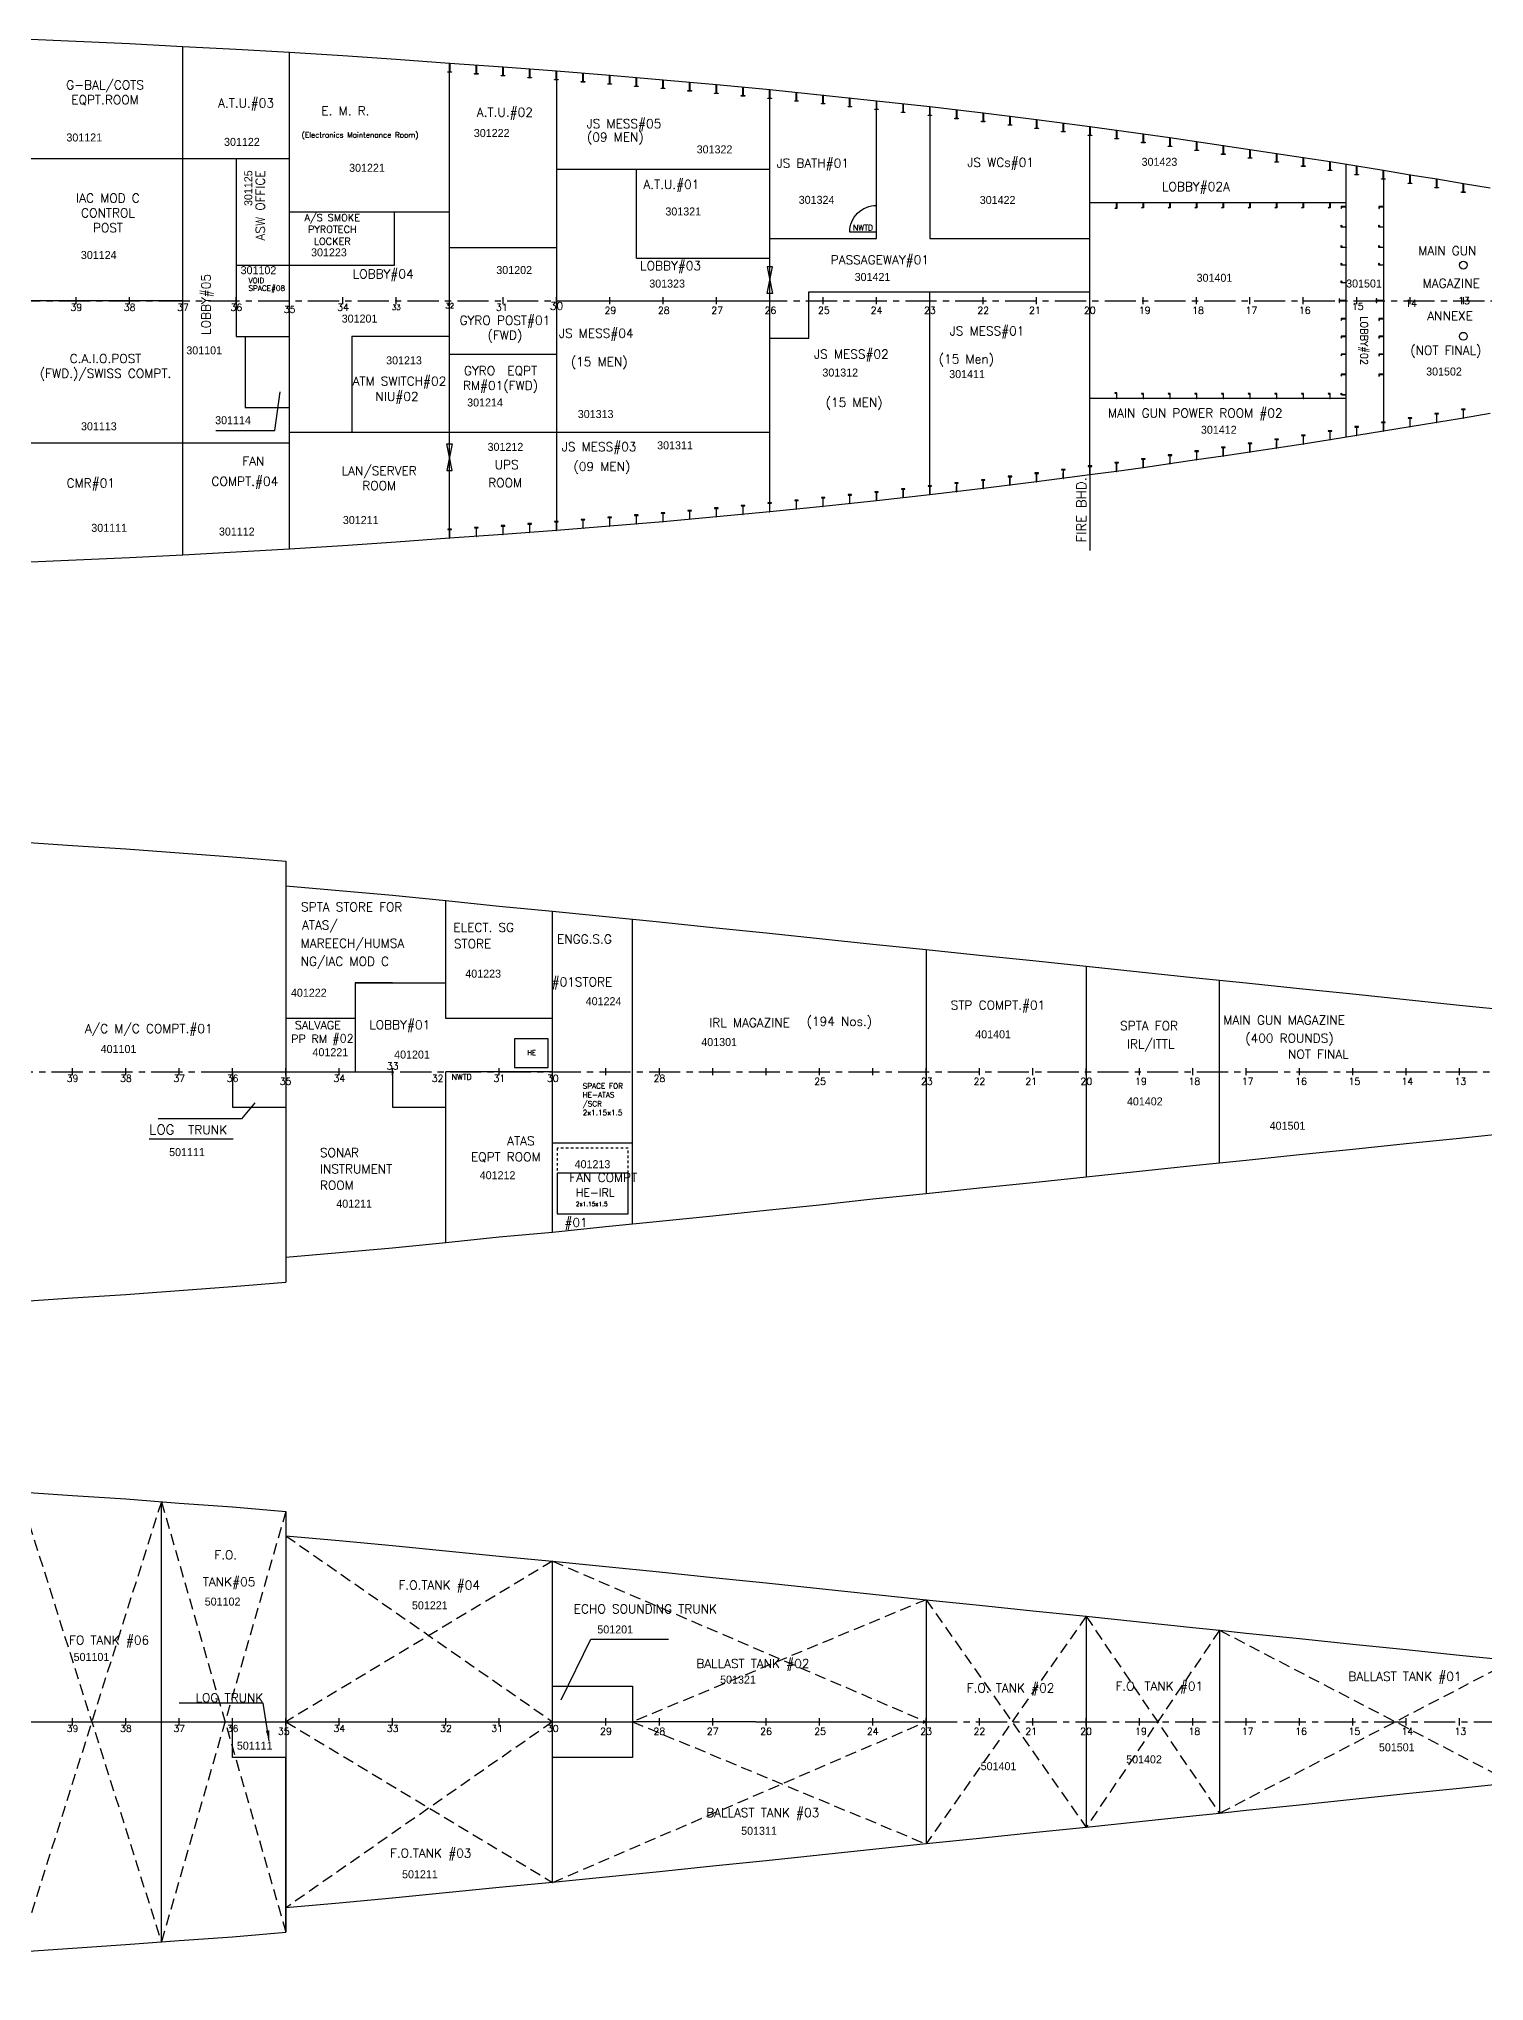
# Model space of a CAD drawing. Header units: millimetres. Extents: x 4499 to 177087, y -131598 to 56514.
# Drawn here: x 102504 to 143139, y -131167 to -76544 of the extents above; entities that cross this region are included whole.
import ezdxf
from ezdxf.enums import TextEntityAlignment as Align

# ---------------------------------------------------------------- set-up
doc = ezdxf.new("R2010")
doc.units = ezdxf.units.MM
doc.header["$LTSCALE"] = 700
doc.header["$MEASUREMENT"] = 0
for name, pattern in [('CENTER', [2, 1.25, -0.25, 0.25, -0.25]), ('DASHED', [0.75, 0.5, -0.25]), ('DOT', [0.2, 0.1, -0.1])]:
    doc.linetypes.add(name, pattern=pattern)
for name, color, linetype in [('00', 7, 'Continuous'), ('01', 7, 'Continuous'), ('3 DECK', 7, 'Continuous'), ('4 DECK', 7, 'Continuous'), ('COMPT.NOS', 4, 'Continuous'), ('COMPTNAME', 7, 'Continuous'), ('HOLD', 7, 'Continuous')]:
    doc.layers.add(name, color=color, linetype=linetype)
doc.styles.add('ROMANS', font='romans.shx', dxfattribs={"height": 150})
doc.styles.add('style1', font='romans.shx', dxfattribs={"height": 250})
doc.dimstyles.new('ISO-25', dxfattribs={"dimtxt": 2.5, "dimasz": 2.5, "dimexe": 1.25, "dimexo": 0.625, "dimtad": 1, "dimdsep": 46, "dimtxsty": 'Standard', "dimcen": 2.5, "dimadec": 0, "dimazin": 0, "dimtfac": 1, "dimtmove": 2, "dimatfit": 3, "dimfxl": 1, "dimtolj": 1, "dimtzin": 0, "dimarcsym": 0})

msp = doc.modelspace()

# ---------------------------------------------------------------- linework, layer by layer
at = {"color": 18, "true_color": 0x000000}
for p, q in [((106554, -91060), (106554, -76757)), ((109554, -90895), (109554, -76922)), ((114054, -90586), (114054, -77231)), ((117054, -77447), (117054, -90370)), ((102053, -79908), (109554, -79908)), ((117054, -80208), (123052, -80208)), ((119304, -82708), (119304, -80208)), ((140305, -80240), (140305, -87577)), ((109554, -81408), (114054, -81408)), ((114054, -82408), (117054, -82408)), ((119304, -82708), (123054, -82708)), ((106554, -83908), (102053, -83908)), ((103553, -84008), (103553, -83808)), ((105053, -84008), (105053, -83808)), ((106554, -84008), (106554, -83808)), ((108054, -84008), (108054, -83808)), ((109554, -84008), (109554, -83808)), ((111054, -84008), (111054, -83808)), ((112554, -84008), (112554, -83808)), ((114054, -84008), (114054, -83808)), ((115554, -84008), (115554, -83808)), ((117054, -84008), (117054, -83808)), ((118554, -84008), (118554, -83808)), ((120054, -84008), (120054, -83808)), ((121554, -84008), (121554, -83808)), ((123054, -84008), (123054, -83808)), ((124554, -84008), (124554, -83808)), ((126054, -84008), (126054, -83808)), ((127555, -89367), (127555, -83658)), ((127555, -84008), (127555, -83808)), ((129055, -84008), (129055, -83808)), ((130555, -84008), (130555, -83808)), ((132055, -84008), (132055, -83808)), ((133555, -84008), (133555, -83808)), ((135055, -84008), (135055, -83808)), ((136555, -84008), (136555, -83808)), ((138055, -84008), (138055, -83808)), ((138055, -84008), (138055, -83808)), ((139555, -84008), (139555, -83808)), ((141055, -84008), (141055, -83808)), ((142555, -84008), (142555, -83808)), ((114054, -85408), (117054, -85408)), ((102053, -87909), (109554, -87909)), ((109554, -87609), (117054, -87609)), ((117054, -87609), (123054, -87608)), ((109448, -99672), (109448, -111508)), ((113948, -104090), (113948, -100778)), ((116948, -110108), (116948, -101072)), ((127449, -102156), (127449, -109024)), ((131949, -102623), (131949, -108557)), ((111398, -103090), (113948, -103090)), ((135699, -108165), (135699, -103015)), ((111398, -104090), (109448, -104090)), ((111398, -104090), (111398, -105590)), ((116948, -104090), (113948, -104090)), ((103448, -105690), (103448, -105490)), ((104948, -105690), (104948, -105490)), ((106448, -105690), (106448, -105490)), ((107948, -105690), (107948, -105490)), ((107948, -105590), (109448, -105590)), ((107948, -105590), (107948, -106590)), ((109448, -105690), (109448, -105490)), ((109448, -105590), (112448, -105590)), ((110948, -105690), (110948, -105490)), ((112448, -105690), (112448, -105490)), ((112448, -105590), (112448, -106590)), ((113948, -110402), (113948, -105590)), ((116948, -105590), (113948, -105590)), ((115448, -105690), (115448, -105490)), ((116948, -105690), (116948, -105490)), ((127449, -105690), (127449, -105490)), ((128949, -105690), (128949, -105490)), ((130449, -105690), (130449, -105490)), ((131949, -105690), (131949, -105490)), ((133449, -105690), (133449, -105490)), ((134949, -105690), (134949, -105490)), ((136449, -105690), (136449, -105490)), ((107948, -106590), (109448, -106590)), ((112448, -106590), (113948, -106590)), ((109448, -117955), (109448, -129792)), ((116948, -128392), (116948, -119355)), ((127449, -120439), (127449, -127308)), ((131949, -120906), (131949, -126841)), ((135699, -121298), (135699, -126449)), ((116948, -122873), (119198, -122873)), ((119198, -122873), (119198, -124873)), ((83947, -123873), (105948, -123873)), ((105948, -123873), (109448, -123873)), ((107948, -124873), (107948, -123873)), ((109448, -123873), (116948, -123873)), ((116948, -123873), (119198, -123873)), ((122649, -123873), (119198, -123873)), ((122649, -123873), (127449, -123873)), ((109448, -124873), (107948, -124873)), ((109448, -129792), (109448, -124873)), ((119198, -124873), (116948, -124873))]:
    msp.add_line(p, q, dxfattribs=at)
at = {"color": 18, "linetype": 'Continuous', "true_color": 0x000000}
for p, q in [((132055, -88807), (132055, -79010)), ((119198, -109882), (119198, -101298)), ((118448, -105690), (118448, -105490)), ((119949, -105690), (119949, -105490)), ((121449, -105690), (121449, -105490)), ((122949, -105690), (122949, -105490)), ((124449, -105690), (124449, -105490)), ((125949, -105690), (125949, -105490)), ((137949, -105690), (137949, -105490)), ((139449, -105690), (139449, -105490)), ((140950, -105690), (140950, -105490)), ((142450, -105690), (142450, -105490)), ((105948, -130064), (105948, -117683)), ((103448, -123973), (103448, -123773)), ((104948, -123973), (104948, -123773)), ((106448, -123973), (106448, -123773)), ((107948, -123973), (107948, -123773)), ((109448, -123973), (109448, -123773)), ((110948, -123973), (110948, -123773)), ((112448, -123973), (112448, -123773)), ((113948, -123973), (113948, -123773)), ((115448, -123973), (115448, -123773)), ((116948, -123973), (116948, -123773)), ((118448, -123973), (118448, -123773)), ((119949, -123973), (119949, -123773)), ((121449, -123973), (121449, -123773)), ((122949, -123973), (122949, -123773)), ((124449, -123973), (124449, -123773)), ((125949, -123973), (125949, -123773)), ((127449, -123973), (127449, -123773)), ((128949, -123973), (128949, -123773)), ((130449, -123973), (130449, -123773)), ((131949, -123973), (131949, -123773)), ((133449, -123973), (133449, -123773)), ((134949, -123973), (134949, -123773)), ((136449, -123973), (136449, -123773)), ((137949, -123973), (137949, -123773)), ((139449, -123973), (139449, -123773)), ((140950, -123973), (140950, -123773)), ((142450, -123973), (142450, -123773))]:
    msp.add_line(p, q, dxfattribs=at)
at = {"color": 18, "linetype": 'CENTER', "true_color": 0x000000}
for p, q in [((7870, -83908), (163784, -83908)), ((7664, -105590), (163779, -105590)), ((127449, -123873), (163551, -123873))]:
    msp.add_line(p, q, dxfattribs=at)
at = {"color": 18, "linetype": 'DASHED', "lineweight": -2, "ltscale": 0.9, "true_color": 0x000000, "transparency": 33554534}
for p, q in [((101948, -117406), (105948, -130064)), ((105948, -117683), (101948, -130341)), ((105948, -117683), (109448, -129792)), ((109448, -117955), (105948, -130064)), ((109448, -118643), (116948, -123873)), ((116948, -119355), (109448, -123873)), ((116948, -119355), (127449, -123873)), ((127449, -120439), (119198, -123873)), ((127449, -120439), (131949, -126841)), ((131949, -120906), (127449, -127308)), ((131949, -120906), (135699, -126449)), ((135699, -121298), (131949, -126841)), ((135699, -121298), (143950, -125593)), ((143950, -122153), (135699, -126449)), ((109448, -123873), (116948, -128392)), ((116948, -123873), (109448, -129104)), ((116948, -128392), (127449, -123873)), ((119198, -123873), (127449, -127308))]:
    msp.add_line(p, q, dxfattribs=at)
at = {"color": 18, "true_color": 0x000000}
for points in [[(123054, -82158), (126054, -82158), (126054, -78535)], [(127554, -78702), (127555, -82158), (132055, -82158)], [(117054, -83908), (123054, -83908)], [(123054, -84958), (124154, -84958), (124154, -83658), (132055, -83658)]]:
    msp.add_lwpolyline(points, dxfattribs=at)
at = {"color": 18, "linetype": 'Continuous', "true_color": 0x000000}
msp.add_lwpolyline([(126054, -81977), (125304, -81977, -0.415058), (126057, -81227)], format="xyb", dxfattribs=at)
at = {"color": 18, "linetype": 'ByBlock', "true_color": 0x000000}
for points in [[(122979, -82958), (123129, -83708), (122979, -83708), (123129, -82958), (122979, -82958)], [(114129, -88680), (113979, -87930), (114129, -87930), (113979, -88680), (114129, -88680)]]:
    msp.add_lwpolyline(points, dxfattribs=at)
at = {"color": 18, "true_color": 0x000000}
for centre in [(142555, -82908), (142555, -84908)]:
    msp.add_circle(centre, 110, dxfattribs=at)
at = {"layer": '00', "color": 18, "true_color": 0x000000}
msp.add_line((139255, -87756), (139255, -80061), dxfattribs=at)
at = {"layer": '01', "color": 18, "linetype": 'ByBlock', "true_color": 0x000000}
for p, q in [((114804, -77281), (114804, -77533)), ((115554, -77331), (115554, -77583)), ((116304, -77389), (116304, -77433)), ((117054, -77447), (117054, -77480)), ((117804, -77508), (117804, -77760)), ((118554, -77568), (118554, -77820)), ((119304, -77631), (119304, -77808)), ((120054, -77693), (120054, -77852)), ((120804, -77761), (120804, -77920)), ((121554, -77828), (121554, -78080)), ((122304, -77900), (122304, -77915)), ((123054, -89845), (123054, -77972)), ((123054, -77972), (123054, -78119)), ((123804, -78048), (123804, -78300)), ((124554, -78124), (124554, -78376)), ((125304, -78204), (125304, -78456)), ((126054, -78283), (126054, -78442)), ((126804, -78367), (126804, -78619)), ((127555, -78450), (127555, -78491)), ((128305, -78537), (128305, -78684)), ((129055, -78623), (129055, -78875)), ((129805, -78718), (129805, -78970)), ((130555, -78812), (130555, -79064)), ((131305, -78911), (131305, -79070)), ((132805, -79108), (132805, -79360)), ((133555, -79213), (133555, -79465)), ((134305, -79318), (134305, -79362)), ((135055, -79431), (135055, -79464)), ((135805, -79540), (135805, -79792)), ((136555, -79652), (136555, -79904)), ((137305, -79764), (137305, -79942)), ((138805, -79998), (138805, -80157)), ((139555, -80116), (139555, -80368)), ((140305, -80240), (140305, -80255)), ((141055, -80364), (141055, -80511)), ((141805, -80485), (141805, -80737)), ((142555, -80609), (142555, -80861)), ((123054, -81508), (123054, -81358)), ((112504, -82908), (112504, -81408)), ((106554, -82658), (106564, -82658)), ((108054, -82908), (109554, -82908)), ((108054, -82908), (112504, -82908)), ((140305, -83908), (140305, -84908)), ((111304, -84908), (114054, -84908)), ((141055, -87453), (141055, -87305)), ((141805, -87332), (141805, -87080)), ((142555, -87208), (142555, -86956)), ((136555, -88165), (136555, -87913)), ((137305, -88053), (137305, -87875)), ((138805, -87819), (138805, -87660)), ((139555, -87701), (139555, -87449)), ((140305, -87577), (140305, -87562)), ((132805, -88709), (132805, -88457)), ((133555, -88604), (133555, -88352)), ((134305, -88499), (134305, -88455)), ((135055, -88386), (135055, -88353)), ((135805, -88277), (135805, -88025)), ((129055, -89194), (129055, -88942)), ((129805, -89099), (129805, -88847)), ((130555, -89005), (130555, -88753)), ((131305, -88906), (131305, -88747)), ((132055, -88807), (132055, -90932)), ((123804, -89769), (123804, -89517)), ((124554, -89693), (124554, -89441)), ((125304, -89613), (125304, -89361)), ((126054, -89534), (126054, -89375)), ((126804, -89450), (126804, -89198)), ((127555, -89367), (127555, -89326)), ((128305, -89280), (128305, -89133)), ((117804, -90309), (117804, -90057)), ((118554, -90249), (118554, -89997)), ((119304, -90186), (119304, -90009)), ((120054, -90124), (120054, -89965)), ((120804, -90056), (120804, -89897)), ((121554, -89989), (121554, -89737)), ((122304, -89917), (122304, -89902)), ((123054, -89845), (123054, -89697)), ((114804, -90536), (114804, -90284)), ((115554, -90486), (115554, -90234)), ((116304, -90428), (116304, -90384)), ((117054, -90370), (117054, -90337)), ((116948, -107590), (119198, -107590))]:
    msp.add_line(p, q, dxfattribs=at)
for points in [[(108054, -79908), (108054, -84915), (109554, -84915)], [(108304, -84915), (108304, -86908), (109554, -86908)], [(111304, -84908), (111304, -87609)], [(112448, -103090), (111398, -103090), (111398, -104090)]]:
    msp.add_lwpolyline(points, dxfattribs=at)
for points in [[(132809, -81313), (132809, -81313), (132809, -81319), (132755, -81319), (132755, -81313), (132801, -81288), (132801, -81158), (132809, -81158)], [(133559, -81293), (133559, -81293), (133559, -81299), (133505, -81299), (133505, -81293), (133551, -81268), (133551, -81158), (133559, -81158)], [(134309, -81293), (134309, -81293), (134309, -81299), (134255, -81299), (134255, -81293), (134301, -81268), (134301, -81158), (134309, -81158)], [(135059, -81293), (135059, -81293), (135059, -81299), (135005, -81299), (135005, -81293), (135051, -81268), (135051, -81158), (135059, -81158)], [(135809, -81293), (135809, -81293), (135809, -81299), (135755, -81299), (135755, -81293), (135801, -81268), (135801, -81158), (135809, -81158)], [(136559, -81293), (136559, -81293), (136559, -81299), (136505, -81299), (136505, -81293), (136551, -81268), (136551, -81158), (136559, -81158)], [(137309, -81293), (137309, -81293), (137309, -81299), (137255, -81299), (137255, -81293), (137301, -81268), (137301, -81158), (137309, -81158)], [(138059, -81293), (138059, -81293), (138059, -81299), (138005, -81299), (138005, -81293), (138051, -81268), (138051, -81158), (138059, -81158)], [(138809, -81293), (138809, -81293), (138809, -81299), (138755, -81299), (138755, -81293), (138801, -81268), (138801, -81158), (138809, -81158)], [(139121, -81258), (139121, -81258), (139115, -81258), (139115, -81312), (139121, -81312), (139145, -81266), (139255, -81266), (139255, -81258)], [(140183, -81258), (140183, -81258), (140177, -81258), (140177, -81312), (140183, -81312), (140207, -81266), (140297, -81266), (140297, -81258)], [(139121, -81838), (139121, -81838), (139115, -81838), (139115, -81784), (139121, -81784), (139145, -81830), (139255, -81830), (139255, -81838)], [(140183, -81838), (140183, -81838), (140177, -81838), (140177, -81784), (140183, -81784), (140207, -81830), (140297, -81830), (140297, -81838)], [(139121, -82408), (139121, -82408), (139115, -82408), (139115, -82354), (139121, -82354), (139145, -82400), (139255, -82400), (139255, -82408)], [(140183, -82408), (140183, -82408), (140177, -82408), (140177, -82354), (140183, -82354), (140207, -82400), (140297, -82400), (140297, -82408)], [(139121, -82908), (139121, -82908), (139115, -82908), (139115, -82854), (139121, -82854), (139145, -82900), (139255, -82900), (139255, -82908)], [(140183, -82908), (140183, -82908), (140177, -82908), (140177, -82854), (140183, -82854), (140207, -82900), (140297, -82900), (140297, -82908)], [(139121, -83408), (139121, -83408), (139115, -83408), (139115, -83354), (139121, -83354), (139145, -83400), (139255, -83400), (139255, -83408)], [(139121, -84408), (139121, -84408), (139115, -84408), (139115, -84462), (139121, -84462), (139145, -84416), (139255, -84416), (139255, -84408)], [(140183, -84408), (140183, -84408), (140177, -84408), (140177, -84462), (140183, -84462), (140207, -84416), (140297, -84416), (140297, -84408)], [(139121, -84908), (139121, -84908), (139115, -84908), (139115, -84962), (139121, -84962), (139145, -84916), (139255, -84916), (139255, -84908)], [(140183, -84908), (140183, -84908), (140177, -84908), (140177, -84962), (140183, -84962), (140207, -84916), (140297, -84916), (140297, -84908)], [(139121, -85408), (139121, -85408), (139115, -85408), (139115, -85462), (139121, -85462), (139145, -85416), (139255, -85416), (139255, -85408)], [(140183, -85408), (140183, -85408), (140177, -85408), (140177, -85462), (140183, -85462), (140207, -85416), (140297, -85416), (140297, -85408)], [(139121, -85978), (139121, -85978), (139115, -85978), (139115, -86032), (139121, -86032), (139145, -85986), (139255, -85986), (139255, -85978)], [(140183, -85978), (140183, -85978), (140177, -85978), (140177, -86032), (140183, -86032), (140207, -85986), (140297, -85986), (140297, -85978)], [(132809, -86504), (132809, -86504), (132809, -86498), (132755, -86498), (132755, -86504), (132801, -86528), (132801, -86659), (132809, -86659)], [(133559, -86524), (133559, -86524), (133559, -86518), (133505, -86518), (133505, -86524), (133551, -86548), (133551, -86659), (133559, -86659)], [(134309, -86524), (134309, -86524), (134309, -86518), (134255, -86518), (134255, -86524), (134301, -86548), (134301, -86659), (134309, -86659)], [(135059, -86524), (135059, -86524), (135059, -86518), (135005, -86518), (135005, -86524), (135051, -86548), (135051, -86659), (135059, -86659)], [(135809, -86524), (135809, -86524), (135809, -86518), (135755, -86518), (135755, -86524), (135801, -86548), (135801, -86659), (135809, -86659)], [(136559, -86524), (136559, -86524), (136559, -86518), (136505, -86518), (136505, -86524), (136551, -86548), (136551, -86659), (136559, -86659)], [(137309, -86524), (137309, -86524), (137309, -86518), (137255, -86518), (137255, -86524), (137301, -86548), (137301, -86659), (137309, -86659)], [(138059, -86524), (138059, -86524), (138059, -86518), (138005, -86518), (138005, -86524), (138051, -86548), (138051, -86659), (138059, -86659)], [(138809, -86524), (138809, -86524), (138809, -86518), (138755, -86518), (138755, -86524), (138801, -86548), (138801, -86659), (138809, -86659)], [(139121, -86558), (139121, -86558), (139115, -86558), (139115, -86504), (139121, -86504), (139145, -86551), (139255, -86551), (139255, -86558)], [(115878, -105468), (116828, -105468), (116828, -104668), (115878, -104668)], [(119073, -108440), (117073, -108440), (117073, -109590), (119073, -109590)]]:
    msp.add_lwpolyline(points, close=True, dxfattribs=at)
at = {"layer": '01', "color": 18, "linetype": 'DOT', "true_color": 0x000000}
msp.add_lwpolyline([(119073, -108440), (119073, -107740), (117073, -107740), (117073, -108440)], dxfattribs=at)
at = {"layer": '3 DECK', "color": 18, "true_color": 0x000000}
for points in [[(102053, -76544), (103553, -76608), (105053, -76676), (106554, -76757), (108054, -76838), (109554, -76922), (111054, -77015), (112554, -77118), (114054, -77231), (115554, -77331), (117054, -77447), (118554, -77568), (120054, -77693), (121554, -77828), (123054, -77972), (124554, -78124), (126054, -78283), (127555, -78450), (129055, -78623), (130555, -78812), (132055, -79010), (132805, -79108), (133555, -79213), (134305, -79318), (135055, -79431), (135805, -79540), (136555, -79652), (137305, -79764), (138055, -79878), (138805, -79998), (139555, -80116), (140305, -80240), (141055, -80364), (141805, -80485), (142555, -80609), (143305, -80736)], [(114058, -77232), (114058, -77471), (114086, -77471), (114104, -77471), (114104, -77483), (114086, -77483), (114004, -77483), (114004, -77471), (114050, -77471), (114050, -77231), (114058, -77232)], [(114808, -77282), (114808, -77521), (114836, -77521), (114854, -77521), (114854, -77533), (114836, -77533), (114754, -77533), (114754, -77521), (114800, -77521), (114800, -77281), (114808, -77282)], [(115558, -77332), (115558, -77571), (115586, -77571), (115604, -77571), (115604, -77583), (115586, -77583), (115504, -77583), (115504, -77571), (115550, -77571), (115550, -77331), (115558, -77332)], [(116308, -77390), (116308, -77629), (116336, -77629), (116354, -77629), (116354, -77641), (116336, -77641), (116254, -77641), (116254, -77629), (116300, -77629), (116300, -77389), (116308, -77390)], [(117058, -77448), (117058, -77687), (117086, -77687), (117104, -77687), (117104, -77699), (117086, -77699), (117004, -77699), (117004, -77687), (117050, -77687), (117050, -77447), (117058, -77448)], [(117808, -77508), (117808, -77748), (117836, -77748), (117854, -77748), (117854, -77760), (117836, -77760), (117754, -77760), (117754, -77748), (117800, -77748), (117800, -77507), (117808, -77508)], [(118558, -77569), (118558, -77808), (118586, -77808), (118604, -77808), (118604, -77820), (118586, -77820), (118504, -77820), (118504, -77808), (118550, -77808), (118550, -77568), (118558, -77569)], [(119308, -77631), (119308, -77871), (119337, -77871), (119354, -77871), (119354, -77883), (119336, -77883), (119254, -77883), (119254, -77871), (119300, -77871), (119300, -77630), (119308, -77631)], [(120058, -77694), (120058, -77933), (120087, -77933), (120104, -77933), (120104, -77945), (120086, -77945), (120004, -77945), (120004, -77933), (120050, -77933), (120050, -77693), (120058, -77694)], [(120808, -77761), (120808, -78001), (120837, -78001), (120854, -78001), (120854, -78013), (120836, -78013), (120754, -78013), (120754, -78001), (120800, -78001), (120800, -77760), (120808, -77761)], [(121558, -77829), (121558, -78068), (121587, -78068), (121604, -78068), (121604, -78080), (121587, -78080), (121504, -78080), (121504, -78068), (121550, -78068), (121550, -77828), (121558, -77829)], [(122308, -77901), (122308, -78140), (122337, -78140), (122354, -78140), (122354, -78152), (122337, -78152), (122254, -78152), (122254, -78140), (122300, -78140), (122300, -77900), (122308, -77901)], [(123058, -77973), (123058, -78212), (123087, -78212), (123104, -78212), (123104, -78224), (123087, -78224), (123004, -78224), (123004, -78212), (123050, -78212), (123050, -77971), (123058, -77973)], [(123808, -78049), (123808, -78288), (123837, -78288), (123854, -78288), (123854, -78300), (123837, -78300), (123754, -78300), (123754, -78288), (123800, -78288), (123800, -78048), (123808, -78049)], [(124558, -78125), (124558, -78364), (124587, -78364), (124604, -78364), (124604, -78376), (124587, -78376), (124504, -78376), (124504, -78364), (124550, -78364), (124550, -78123), (124558, -78125)], [(125308, -78204), (125308, -78444), (125337, -78444), (125354, -78444), (125354, -78456), (125337, -78456), (125254, -78456), (125254, -78444), (125300, -78444), (125300, -78203), (125308, -78204)], [(126058, -78284), (126058, -78523), (126087, -78523), (126104, -78523), (126104, -78535), (126087, -78535), (126004, -78535), (126004, -78523), (126050, -78523), (126050, -78283), (126058, -78284)], [(126808, -78367), (126808, -78607), (126837, -78607), (126854, -78607), (126854, -78619), (126837, -78619), (126754, -78619), (126754, -78607), (126800, -78607), (126800, -78366), (126808, -78367)], [(127558, -78451), (127558, -78690), (127587, -78690), (127604, -78690), (127604, -78702), (127587, -78702), (127504, -78702), (127504, -78690), (127550, -78690), (127551, -78450), (127558, -78451)], [(128309, -78537), (128309, -78777), (128337, -78777), (128355, -78777), (128355, -78789), (128337, -78789), (128255, -78789), (128255, -78777), (128301, -78777), (128301, -78536), (128309, -78537)], [(129059, -78624), (129059, -78863), (129087, -78863), (129105, -78863), (129105, -78875), (129087, -78875), (129005, -78875), (129005, -78863), (129051, -78863), (129051, -78623), (129059, -78624)], [(129809, -78718), (129809, -78958), (129837, -78958), (129855, -78958), (129855, -78970), (129837, -78970), (129755, -78970), (129755, -78958), (129801, -78958), (129801, -78717), (129809, -78718)], [(130559, -78813), (130559, -79052), (130587, -79052), (130605, -79052), (130605, -79064), (130587, -79064), (130505, -79064), (130505, -79052), (130551, -79052), (130551, -78812), (130559, -78813)], [(131309, -78912), (131309, -79151), (131337, -79151), (131355, -79151), (131355, -79163), (131337, -79163), (131255, -79163), (131255, -79151), (131301, -79151), (131301, -78911), (131309, -78912)], [(132059, -79011), (132059, -79250), (132087, -79250), (132105, -79250), (132105, -79262), (132087, -79262), (132005, -79262), (132005, -79250), (132051, -79250), (132051, -79010), (132059, -79011)], [(132809, -79109), (132809, -79348), (132837, -79348), (132855, -79348), (132855, -79360), (132837, -79360), (132755, -79360), (132755, -79348), (132801, -79348), (132801, -79108), (132809, -79109)], [(133559, -79214), (133559, -79453), (133587, -79453), (133605, -79453), (133605, -79465), (133587, -79465), (133505, -79465), (133505, -79453), (133551, -79453), (133551, -79213), (133559, -79214)], [(134309, -79319), (134309, -79558), (134337, -79558), (134355, -79558), (134355, -79570), (134337, -79570), (134255, -79570), (134255, -79558), (134301, -79558), (134301, -79318), (134309, -79319)], [(135059, -79432), (135059, -79671), (135087, -79671), (135105, -79671), (135105, -79683), (135087, -79683), (135005, -79683), (135005, -79671), (135051, -79671), (135051, -79431), (135059, -79432)], [(135809, -79541), (135809, -79780), (135837, -79780), (135855, -79780), (135855, -79792), (135837, -79792), (135755, -79792), (135755, -79780), (135801, -79780), (135801, -79540), (135809, -79541)], [(136559, -79653), (136559, -79892), (136587, -79892), (136605, -79892), (136605, -79904), (136587, -79904), (136505, -79904), (136505, -79892), (136551, -79892), (136551, -79652), (136559, -79653)], [(137309, -79765), (137309, -80004), (137337, -80004), (137355, -80004), (137355, -80016), (137337, -80016), (137255, -80016), (137255, -80004), (137301, -80004), (137301, -79764), (137309, -79765)], [(138059, -79879), (138059, -80118), (138087, -80118), (138105, -80118), (138105, -80130), (138087, -80130), (138005, -80130), (138005, -80118), (138051, -80118), (138051, -79878), (138059, -79879)], [(138809, -79999), (138809, -80238), (138837, -80238), (138855, -80238), (138855, -80250), (138837, -80250), (138755, -80250), (138755, -80238), (138801, -80238), (138801, -79998), (138809, -79999)], [(139559, -80117), (139559, -80356), (139588, -80356), (139605, -80356), (139605, -80368), (139587, -80368), (139505, -80368), (139505, -80356), (139551, -80356), (139551, -80116), (139559, -80117)], [(140309, -80241), (140309, -80480), (140338, -80480), (140355, -80480), (140355, -80492), (140337, -80492), (140255, -80492), (140255, -80480), (140301, -80480), (140301, -80240), (140309, -80241)], [(141059, -80365), (141059, -80604), (141088, -80604), (141105, -80604), (141105, -80616), (141087, -80616), (141005, -80616), (141005, -80604), (141051, -80604), (141051, -80363), (141059, -80365)], [(141809, -80486), (141809, -80725), (141838, -80725), (141855, -80725), (141855, -80737), (141837, -80737), (141755, -80737), (141755, -80725), (141801, -80725), (141801, -80485), (141809, -80486)], [(142559, -80610), (142559, -80849), (142588, -80849), (142605, -80849), (142605, -80861), (142588, -80861), (142505, -80861), (142505, -80849), (142551, -80849), (142551, -80609), (142559, -80610)], [(143305, -87081), (142555, -87208), (141805, -87332), (141055, -87453), (140305, -87577), (139555, -87701), (138805, -87819), (138055, -87939), (137305, -88053), (136555, -88165), (135805, -88277), (135055, -88386), (134305, -88499), (133555, -88604), (132805, -88709), (132055, -88807), (130555, -89005), (129055, -89194), (127555, -89367), (126054, -89534), (124554, -89693), (123054, -89845), (121554, -89989), (120054, -90124), (118554, -90249), (117054, -90370), (115554, -90486), (114054, -90586), (112554, -90699), (111054, -90802), (109554, -90895), (108054, -90979), (106554, -91060), (105053, -91141), (103553, -91209), (102053, -91273)], [(140309, -87576), (140309, -87337), (140338, -87337), (140355, -87337), (140355, -87325), (140337, -87325), (140255, -87325), (140255, -87337), (140301, -87337), (140301, -87577), (140309, -87576)], [(141059, -87452), (141059, -87213), (141088, -87213), (141105, -87213), (141105, -87201), (141087, -87201), (141005, -87201), (141005, -87213), (141051, -87213), (141051, -87453), (141059, -87452)], [(141809, -87331), (141809, -87092), (141838, -87092), (141855, -87092), (141855, -87080), (141837, -87080), (141755, -87080), (141755, -87092), (141801, -87092), (141801, -87332), (141809, -87331)], [(142559, -87207), (142559, -86968), (142588, -86968), (142605, -86968), (142605, -86956), (142588, -86956), (142505, -86956), (142505, -86968), (142551, -86968), (142551, -87208), (142559, -87207)], [(136559, -88164), (136559, -87925), (136587, -87925), (136605, -87925), (136605, -87913), (136587, -87913), (136505, -87913), (136505, -87925), (136551, -87925), (136551, -88165), (136559, -88164)], [(137309, -88052), (137309, -87813), (137337, -87813), (137355, -87813), (137355, -87801), (137337, -87801), (137255, -87801), (137255, -87813), (137301, -87813), (137301, -88053), (137309, -88052)], [(138059, -87938), (138059, -87699), (138087, -87699), (138105, -87699), (138105, -87687), (138087, -87687), (138005, -87687), (138005, -87699), (138051, -87699), (138051, -87939), (138059, -87938)], [(138809, -87818), (138809, -87579), (138837, -87579), (138855, -87579), (138855, -87567), (138837, -87567), (138755, -87567), (138755, -87579), (138801, -87579), (138801, -87819), (138809, -87818)], [(139559, -87700), (139559, -87461), (139588, -87461), (139605, -87461), (139605, -87449), (139587, -87449), (139505, -87449), (139505, -87461), (139551, -87461), (139551, -87701), (139559, -87700)], [(132809, -88708), (132809, -88469), (132837, -88469), (132855, -88469), (132855, -88457), (132837, -88457), (132755, -88457), (132755, -88469), (132801, -88469), (132801, -88709), (132809, -88708)], [(133559, -88603), (133559, -88364), (133587, -88364), (133605, -88364), (133605, -88352), (133587, -88352), (133505, -88352), (133505, -88364), (133551, -88364), (133551, -88604), (133559, -88603)], [(134309, -88498), (134309, -88259), (134337, -88259), (134355, -88259), (134355, -88247), (134337, -88247), (134255, -88247), (134255, -88259), (134301, -88259), (134301, -88499), (134309, -88498)], [(135059, -88385), (135059, -88146), (135087, -88146), (135105, -88146), (135105, -88134), (135087, -88134), (135005, -88134), (135005, -88146), (135051, -88146), (135051, -88386), (135059, -88385)], [(135809, -88276), (135809, -88037), (135837, -88037), (135855, -88037), (135855, -88025), (135837, -88025), (135755, -88025), (135755, -88037), (135801, -88037), (135801, -88277), (135809, -88276)], [(128309, -89279), (128309, -89040), (128337, -89040), (128355, -89040), (128355, -89028), (128337, -89028), (128255, -89028), (128255, -89040), (128301, -89040), (128301, -89281), (128309, -89279)], [(129059, -89193), (129059, -88954), (129087, -88954), (129105, -88954), (129105, -88942), (129087, -88942), (129005, -88942), (129005, -88954), (129051, -88954), (129051, -89194), (129059, -89193)], [(129809, -89098), (129809, -88859), (129837, -88859), (129855, -88859), (129855, -88847), (129837, -88847), (129755, -88847), (129755, -88859), (129801, -88859), (129801, -89100), (129809, -89098)], [(130559, -89004), (130559, -88765), (130587, -88765), (130605, -88765), (130605, -88753), (130587, -88753), (130505, -88753), (130505, -88765), (130551, -88765), (130551, -89005), (130559, -89004)], [(131309, -88905), (131309, -88666), (131337, -88666), (131355, -88666), (131355, -88654), (131337, -88654), (131255, -88654), (131255, -88666), (131301, -88666), (131301, -88906), (131309, -88905)], [(132059, -88806), (132059, -88567), (132087, -88567), (132105, -88567), (132105, -88555), (132087, -88555), (132005, -88555), (132005, -88567), (132051, -88567), (132051, -88807), (132059, -88806)], [(123808, -89768), (123808, -89529), (123837, -89529), (123854, -89529), (123854, -89517), (123837, -89517), (123754, -89517), (123754, -89529), (123800, -89529), (123800, -89769), (123808, -89768)], [(124558, -89692), (124558, -89453), (124587, -89453), (124604, -89453), (124604, -89441), (124587, -89441), (124504, -89441), (124504, -89453), (124550, -89453), (124550, -89693), (124558, -89692)], [(125308, -89613), (125308, -89373), (125337, -89373), (125354, -89373), (125354, -89361), (125337, -89361), (125254, -89361), (125254, -89373), (125300, -89373), (125300, -89614), (125308, -89613)], [(126058, -89533), (126058, -89294), (126087, -89294), (126104, -89294), (126104, -89282), (126087, -89282), (126004, -89282), (126004, -89294), (126050, -89294), (126050, -89534), (126058, -89533)], [(126808, -89450), (126808, -89210), (126837, -89210), (126854, -89210), (126854, -89198), (126837, -89198), (126754, -89198), (126754, -89210), (126800, -89210), (126800, -89451), (126808, -89450)], [(127558, -89366), (127558, -89127), (127587, -89127), (127604, -89127), (127604, -89115), (127587, -89115), (127504, -89115), (127504, -89127), (127550, -89127), (127551, -89367), (127558, -89366)], [(117058, -90369), (117058, -90130), (117086, -90130), (117104, -90130), (117104, -90118), (117086, -90118), (117004, -90118), (117004, -90130), (117050, -90130), (117050, -90370), (117058, -90369)], [(117808, -90309), (117808, -90069), (117836, -90069), (117854, -90069), (117854, -90057), (117836, -90057), (117754, -90057), (117754, -90069), (117800, -90069), (117800, -90310), (117808, -90309)], [(118558, -90248), (118558, -90009), (118586, -90009), (118604, -90009), (118604, -89997), (118586, -89997), (118504, -89997), (118504, -90009), (118550, -90009), (118550, -90249), (118558, -90248)], [(119308, -90186), (119308, -89946), (119337, -89946), (119354, -89946), (119354, -89934), (119336, -89934), (119254, -89934), (119254, -89946), (119300, -89946), (119300, -90187), (119308, -90186)], [(120058, -90123), (120058, -89884), (120087, -89884), (120104, -89884), (120104, -89872), (120086, -89872), (120004, -89872), (120004, -89884), (120050, -89884), (120050, -90124), (120058, -90123)], [(120808, -90056), (120808, -89816), (120837, -89816), (120854, -89816), (120854, -89804), (120836, -89804), (120754, -89804), (120754, -89816), (120800, -89816), (120800, -90057), (120808, -90056)], [(121558, -89988), (121558, -89749), (121587, -89749), (121604, -89749), (121604, -89737), (121587, -89737), (121504, -89737), (121504, -89749), (121550, -89749), (121550, -89989), (121558, -89988)], [(122308, -89916), (122308, -89677), (122337, -89677), (122354, -89677), (122354, -89665), (122337, -89665), (122254, -89665), (122254, -89677), (122300, -89677), (122300, -89917), (122308, -89916)], [(123058, -89844), (123058, -89605), (123087, -89605), (123104, -89605), (123104, -89593), (123087, -89593), (123004, -89593), (123004, -89605), (123050, -89605), (123050, -89845), (123058, -89844)], [(114058, -90585), (114058, -90346), (114086, -90346), (114104, -90346), (114104, -90334), (114086, -90334), (114004, -90334), (114004, -90346), (114050, -90346), (114050, -90586), (114058, -90585)], [(114808, -90535), (114808, -90296), (114836, -90296), (114854, -90296), (114854, -90284), (114836, -90284), (114754, -90284), (114754, -90296), (114800, -90296), (114800, -90536), (114808, -90535)], [(115558, -90485), (115558, -90246), (115586, -90246), (115604, -90246), (115604, -90234), (115586, -90234), (115504, -90234), (115504, -90246), (115550, -90246), (115550, -90486), (115558, -90485)], [(116308, -90427), (116308, -90188), (116336, -90188), (116354, -90188), (116354, -90176), (116336, -90176), (116254, -90176), (116254, -90188), (116300, -90188), (116300, -90428), (116308, -90427)]]:
    msp.add_lwpolyline(points, dxfattribs=at)
at = {"layer": '4 DECK', "color": 18, "true_color": 0x000000}
for points in [[(79447, -98297), (80947, -98318), (82447, -98345), (83947, -98379), (85447, -98418), (86947, -98452), (88447, -98494), (89947, -98543), (91447, -98596), (92947, -98657), (94447, -98719), (95947, -98789), (97447, -98868), (98948, -98946), (100448, -99034), (101948, -99123), (103448, -99226), (104948, -99324), (106448, -99438), (107948, -99547), (109448, -99672)], [(109448, -100360), (110948, -100493), (112448, -100628), (113948, -100778), (115448, -100933), (116948, -101072), (118448, -101223), (119949, -101373), (121449, -101531), (122949, -101685), (124449, -101840), (125949, -102004), (127449, -102156), (128949, -102311), (130449, -102467), (131949, -102623), (133449, -102782), (134949, -102941), (135699, -103015), (136449, -103093), (137949, -103250), (139449, -103404), (140950, -103560), (142450, -103715), (143950, -103870)], [(143950, -107310), (142450, -107465), (140950, -107620), (139449, -107776), (137949, -107930), (136449, -108087), (135699, -108165), (134949, -108239), (133449, -108398), (131949, -108557), (130449, -108713), (128949, -108869), (127449, -109024), (125949, -109176), (124449, -109340), (122949, -109495), (121449, -109649), (119949, -109807), (118448, -109957), (116948, -110108), (115448, -110247), (113948, -110402), (112448, -110552), (110948, -110687), (109448, -110820)], [(79447, -112883), (80947, -112862), (82447, -112835), (83947, -112801), (85447, -112762), (86947, -112728), (88447, -112686), (89947, -112637), (91447, -112584), (92947, -112523), (94447, -112461), (95947, -112391), (97447, -112312), (98948, -112234), (100448, -112146), (101948, -112057), (103448, -111954), (104948, -111856), (106448, -111742), (107948, -111633), (109448, -111508)]]:
    msp.add_lwpolyline(points, dxfattribs=at)
at = {"layer": 'COMPT.NOS', "color": 18, "linetype": 'ByBlock', "true_color": 0x000000}
for p, q in [((109136, -87559), (109292, -86467)), ((107482, -87559), (109136, -87559))]:
    msp.add_line(p, q, dxfattribs=at)
at = {"layer": 'COMPTNAME', "color": 18, "linetype": 'ByBlock', "true_color": 0x000000}
for p, q in [((139255, -81158), (132055, -81158)), ((139255, -86659), (132055, -86659))]:
    msp.add_line(p, q, dxfattribs=at)
at = {"layer": 'COMPTNAME', "color": 18, "true_color": 0x000000}
for p, q in [((105606, -107483), (107969, -107483)), ((108815, -123349), (106452, -123349))]:
    msp.add_line(p, q, dxfattribs=at)
at = {"layer": 'COMPTNAME', "color": 18, "linetype": 'ByBlock', "true_color": 0x000000}
for points in [[(139075, -83912), (139255, -83912), (139255, -83904), (139075, -83904), (139075, -83858), (139063, -83858), (139063, -83958), (139075, -83958)], [(140117, -83912), (140297, -83912), (140297, -83904), (140117, -83904), (140117, -83858), (140105, -83858), (140105, -83958), (140117, -83958)]]:
    msp.add_lwpolyline(points, close=True, dxfattribs=at)
at = {"layer": 'HOLD', "color": 18, "true_color": 0x000000}
for points in [[(79447, -116580), (80947, -116601), (82447, -116628), (83947, -116662), (85447, -116701), (86947, -116735), (88447, -116777), (89947, -116826), (91447, -116879), (92947, -116941), (94447, -117002), (95947, -117072), (97447, -117151), (98948, -117229), (100448, -117317), (101948, -117406), (103448, -117509), (104948, -117607), (106448, -117721), (107948, -117830), (109448, -117955)], [(109448, -118643), (110948, -118776), (112448, -118911), (113948, -119061), (115448, -119216), (116948, -119355), (118448, -119506), (119949, -119656), (121449, -119814), (122949, -119968), (124449, -120123), (125949, -120287), (127449, -120439), (128949, -120594), (130449, -120750), (131949, -120906), (133449, -121065), (134949, -121224), (135699, -121298), (136449, -121376), (137949, -121533), (139449, -121687), (140950, -121843), (142450, -121998), (143950, -122153)], [(143950, -125593), (142450, -125748), (140950, -125903), (139449, -126060), (137949, -126214), (136449, -126371), (135699, -126449), (134949, -126523), (133449, -126682), (131949, -126841), (130449, -126997), (128949, -127153), (127449, -127308), (125949, -127460), (124449, -127624), (122949, -127779), (121449, -127933), (119949, -128091), (118448, -128241), (116948, -128392), (115448, -128531), (113948, -128686), (112448, -128836), (110948, -128971), (109448, -129104)], [(79447, -131167), (80947, -131146), (82447, -131119), (83947, -131085), (85447, -131046), (86947, -131012), (88447, -130970), (89947, -130921), (91447, -130868), (92947, -130806), (94447, -130745), (95947, -130675), (97447, -130596), (98948, -130518), (100448, -130430), (101948, -130341), (103448, -130238), (104948, -130140), (106448, -130026), (107948, -129917), (109448, -129792)]]:
    msp.add_lwpolyline(points, dxfattribs=at)

# ---------------------------------------------------------------- texts
at = {"color": 18, "true_color": 0x000000, "style": 'ROMANS'}
for p in [(125394, -81934, 0), (114111, -105815, 0)]:
    msp.add_text('NWTD', height=158, dxfattribs=at).set_placement(p)
for s, height, p in [('39', 192.5, (103556, -84096)), ('38', 192.5, (105056, -84096)), ('37', 192.5, (106557, -84096)), ('36', 192.5, (108057, -84096)), ('34', 192.5, (111057, -84096)), ('33', 144.4, (112557, -84096)), ('32', 144.4, (114056, -84049)), ('31', 192.5, (115520, -84096)), ('33', 192.5, (112451, -105432)), ('39', 192.5, (103451, -105777)), ('38', 192.5, (104951, -105777)), ('37', 192.5, (106451, -105777)), ('36', 192.5, (107951, -105777)), ('34', 192.5, (110951, -105777)), ('32', 192.5, (113714, -105777)), ('31', 192.5, (115451, -105777)), ('30', 192.5, (116951, -105777)), ('28', 192.5, (119952, -105777)), ('39', 192.5, (103451, -124061)), ('38', 192.5, (104951, -124061)), ('37', 192.5, (106451, -124061)), ('36', 192.5, (107951, -124061)), ('34', 192.5, (110951, -124061)), ('33', 192.5, (112451, -124061)), ('32', 192.5, (113951, -124061)), ('31', 192.5, (115388, -124061)), ('30', 192.5, (116951, -124061))]:
    msp.add_text(s, height=height, dxfattribs=at).set_placement(p, align=Align.MIDDLE)
for s, height, p in [('35', 192.5, (109553, -84250)), ('30', 216, (117059, -84163)), ('29', 192.5, (118574, -84274)), ('28', 192.5, (120074, -84274)), ('27', 192.5, (121574, -84274)), ('26', 192.5, (123074, -84274)), ('25', 192.5, (124574, -84274)), ('24', 192.5, (126055, -84274)), ('23', 192.5, (127555, -84274)), ('22', 192.5, (129055, -84274)), ('21', 192.5, (130510, -84274)), ('20', 192.5, (132051, -84274)), ('19', 192.5, (133596, -84274)), ('18', 192.5, (135096, -84274)), ('17', 192.5, (136596, -84274)), ('16', 192.5, (138096, -84274)), ('15', 192.5, (139584, -84166)), ('14', 192.5, (141085, -84078)), ('13', 192.5, (142574, -84005)), ('35', 192.5, (109440, -105956)), ('25', 192.5, (124469, -105956)), ('23', 192.5, (127469, -105956)), ('22', 192.5, (128949, -105956)), ('21', 192.5, (130404, -105956)), ('20', 192.5, (131954, -105956)), ('19', 192.5, (133490, -105956)), ('18', 192.5, (134990, -105956)), ('17', 192.5, (136490, -105956)), ('16', 192.5, (137990, -105956)), ('15', 192.5, (139490, -105956)), ('14', 192.5, (140979, -105956)), ('13', 192.5, (142469, -105956)), ('35', 192.5, (109391, -124239)), ('29', 192.5, (118449, -124239)), ('28', 192.5, (119949, -124239)), ('27', 192.5, (121449, -124239)), ('26', 192.5, (122949, -124239)), ('25', 192.5, (124469, -124239)), ('24', 192.5, (125949, -124239)), ('23', 192.5, (127449, -124239)), ('22', 192.5, (128949, -124239)), ('21', 192.5, (130404, -124239)), ('20', 192.5, (131945, -124239)), ('19', 192.5, (133490, -124239)), ('18', 192.5, (134990, -124239)), ('17', 192.5, (136490, -124239)), ('16', 192.5, (137990, -124239)), ('15', 192.5, (139490, -124239)), ('14', 192.5, (140979, -124239)), ('13', 192.5, (142469, -124239))]:
    msp.add_text(s, height=height, dxfattribs=at).set_placement(p, align=Align.CENTER)
msp.add_text('FIRE BHD.', height=275, rotation=90, dxfattribs=at).set_placement((131952, -88870), align=Align.RIGHT)
at = {"color": 18, "true_color": 0x000000, "insert": (139866, -84345), "char_height": 200.01, "width": 1086.72, "attachment_point": 1, "rotation": 270}
msp.add_mtext('{\\Fromans|c0;LOBBY#02}', dxfattribs=at)
at = {"color": 18, "true_color": 0x000000, "insert": (116236, -104988), "char_height": 140, "width": 650.03, "attachment_point": 1, "style": 'ROMANS'}
msp.add_mtext('HE', dxfattribs=at)
at = {"color": 18, "true_color": 0x000000, "insert": (117602, -108877), "char_height": 120.01, "width": 1292.63, "attachment_point": 1}
msp.add_mtext('{\\Fromans.shx|c0;\\H1.875x;HE-IRL\\P\\H0.5333x;2x1.15x1.5}', dxfattribs=at)
at = {"layer": 'COMPT.NOS', "color": 18, "linetype": 'ByBlock', "true_color": 0x000000, "char_height": 225, "width": 1831.54, "attachment_point": 1}
for s, insert in [('301121', (103279, -79205)), ('301222', (114733, -79080)), ('301122', (107711, -79329)), ('301322', (120999, -79540)), ('301221', (111227, -80058)), ('301423', (133508, -79890)), ('301321', (120119, -81286)), ('301324', (123868, -80959)), ('301422', (128958, -80964)), ('301223', (110158, -82436)), ('301124', (103685, -82510)), ('301102', (108177, -82938)), ('301202', (115366, -82933)), ('301323', (119666, -83314)), ('301421', (125440, -83128)), ('301401', (135055, -83151)), ('301501', (139259, -83312)), ('301201', (111019, -84299)), ('301101', (106650, -85192)), ('301213', (112268, -85473)), ('301312', (124534, -85816)), ('301411', (128099, -85860)), ('301502', (141508, -85787)), ('301214', (114546, -86658)), ('301113', (103689, -87327)), ('301114', (107461, -87157)), ('301313', (117656, -86983)), ('301212', (115120, -87906)), ('301311', (119887, -87863)), ('301412', (135176, -87425)), ('301211', (111051, -89964)), ('301111', (103979, -90183)), ('301112', (107567, -90288)), ('401223', (114494, -102721)), ('401222', (109592, -103257)), ('401224', (117879, -103496)), ('401101', (104242, -104839)), ('401301', (121129, -104644)), ('401401', (128831, -104426)), ('401221', (110198, -104929)), ('401201', (112493, -104996)), ('401402', (133096, -106313)), ('401501', (137109, -106997)), ('501111', (106167, -107739)), ('401213', (117567, -108079)), ('401212', (114899, -108390)), ('401211', (110867, -109190)), ('501102', (107168, -120380)), ('501221', (112994, -120485)), ('501201', (118206, -121163)), ('501101', (103482, -121936)), ('501321', (121658, -122574)), ('501111', (108071, -124432)), ('501501', (140180, -124478)), ('501401', (128984, -125009)), ('501402', (133074, -124817)), ('501311', (122249, -126826)), ('501211', (112716, -128048))]:
    msp.add_mtext(s, dxfattribs=dict(at, insert=insert))
at = {"layer": 'COMPT.NOS', "color": 18, "linetype": 'ByBlock', "true_color": 0x000000, "insert": (108280, -81245), "char_height": 225, "width": 1831.54, "attachment_point": 1, "rotation": 90}
msp.add_mtext('301125', dxfattribs=at)
at = {"layer": 'COMPTNAME', "color": 18, "linetype": 'ByBlock', "true_color": 0x000000}
for s, height, style, p in [('E. M. R.', 250, 'style1', (110450, -78694)), ('(Electronics Maintenance Room)', 150.01, 'ROMANS', (109892, -79322)), ('JS MESS#05 ', 250.01, 'style1', (117905, -79054)), ('(09 MEN)', 250, 'style1', (117915, -79432)), ('JS BATH#01', 250, 'style1', (123246, -80165)), ('JS WCs#01', 250, 'style1', (128607, -80143)), ('A.T.U.#01', 250, 'style1', (119501, -80763)), ('LOBBY#02A', 250, 'style1', (134081, -80823)), ('MAIN GUN', 250, 'style1', (141284, -82627)), ('VOID', 150, 'style1', (108397, -83416)), ('SPACE#08', 150, 'style1', (108397, -83632)), (' MAGAZINE', 250, 'style1', (141238, -83543)), ('JS MESS#04', 250, 'style1', (117125, -84950)), ('JS MESS#01', 250, 'style1', (128113, -84884)), ('ANNEXE', 250, 'style1', (141539, -84460)), ('(NOT FINAL)', 250.01, 'style1', (141061, -85429)), ('(15 MEN)', 250, 'style1', (117461, -85750)), ('JS MESS#02', 250, 'style1', (124299, -85534)), ('(15 Men)', 250, 'style1', (127805, -85673)), ('ATM SWITCH#02 ', 250.01, 'style1', (111325, -86295)), ('NIU#02', 250, 'style1', (111968, -86726)), ('(15 MEN)', 250, 'style1', (124628, -86894)), ('MAIN GUN POWER ROOM #02 ', 250.01, 'style1', (132564, -87192)), ('JS MESS#03', 250, 'style1', (117206, -88140)), ('FAN ', 250, 'style1', (108226, -88545)), ('UPS ', 250, 'style1', (115320, -88644)), ('(09 MEN)', 250, 'style1', (117535, -88697)), ('COMPT.#04', 250, 'style1', (107357, -89113)), ('ROOM', 250, 'style1', (115136, -89153)), ('SPTA STORE FOR ', 250.01, 'style1', (109876, -101082)), ('ATAS/', 250, 'style1', (109903, -101593)), ('ELECT. SG ', 250, 'style1', (114161, -101659)), ('MAREECH/HUMSA ', 250.01, 'style1', (109863, -102103)), ('STORE', 250, 'style1', (114174, -102118)), ('ENGG.S.G ', 250, 'style1', (117071, -101986)), ('NG/IAC MOD C', 250.01, 'style1', (109863, -102614)), ('#01STORE', 250, 'style1', (116920, -103191)), ('IRL MAGAZINE', 250.01, 'style1', (121351, -104335)), ('(194 Nos.)', 250, 'style1', (124090, -104300)), ('SPTA FOR ', 250, 'style1', (132904, -104424)), ('MAIN GUN MAGAZINE', 250.01, 'style1', (135806, -104263)), ('IRL/ITTL', 250, 'style1', (133094, -104935)), ('(400 ROUNDS)', 250.01, 'style1', (136422, -104774)), ('NOT FINAL', 250, 'style1', (137626, -105223))]:
    msp.add_text(s, height=height, dxfattribs=dict(at, style=style)).set_placement(p)
at = {"layer": 'COMPTNAME', "color": 18, "linetype": 'ByBlock', "true_color": 0x000000, "style": 'style1'}
msp.add_text('ASW OFFICE', height=250, rotation=90, dxfattribs=at).set_placement((108855, -82215))
at = {"layer": 'COMPTNAME', "color": 18, "true_color": 0x000000}
for s, height, style, p in [('LOBBY#04', 250, 'style1', (113042, -83280)), ('A/C M/C COMPT.#01', 250.01, 'style1', (107389, -104503)), ('SALVAGE', 230, 'style1', (110995, -104396)), ('LOBBY#01', 250, 'style1', (113508, -104396)), ('PP RM', 230, 'style1', (110610, -104782)), ('LOG', 275, 'ROMANS', (106316, -107355)), ('TRUNK', 250, 'style1', (107798, -107349)), ('ATAS ', 250, 'style1', (116614, -107661)), ('EQPT ROOM', 250, 'style1', (116612, -108111)), ('FAN COMPT', 250, 'style1', (119327, -108691)), (' #01', 250, 'style1', (117936, -109955)), ('F.O.', 250, 'style1', (108079, -119304)), ('TANK#05', 250, 'style1', (108592, -120062)), ('F.O.TANK #04', 250.01, 'style1', (114908, -120153)), ('ECHO SOUNDING TRUNK', 250.01, 'style1', (121573, -120823)), ('FO TANK #06', 250.01, 'style1', (105604, -121702)), ('BALLAST TANK #02', 250.01, 'style1', (124169, -122360)), ('F.O. TANK #02', 250.01, 'style1', (131056, -123047)), ('F.O. TANK #01', 250.01, 'style1', (135238, -122995)), ('BALLAST TANK #01', 250.01, 'style1', (142502, -122722)), ('LOG TRUNK', 250, 'style1', (108818, -123323)), ('BALLAST TANK #03', 250.01, 'style1', (124448, -126552)), ('F.O.TANK #03', 250.01, 'style1', (114667, -127692))]:
    msp.add_text(s, height=height, dxfattribs=dict(at, style=style)).set_placement(p, align=Align.RIGHT)
at = {"layer": 'COMPTNAME', "color": 18, "true_color": 0x000000, "style": 'style1'}
msp.add_text('LOBBY#05', height=250, rotation=90, dxfattribs=at).set_placement((107329, -83156), align=Align.RIGHT)
for s, p in [('SONAR', (110405, -107991)), ('INSTRUMENT', (110405, -108449)), ('ROOM', (110405, -108908))]:
    msp.add_text(s, height=250, dxfattribs=at).set_placement(p)
at = {"layer": 'COMPTNAME', "color": 18, "true_color": 0x000000}
for s, insert, char_height, width, attachment_point, style in [('G-BAL/COTS\\PEQPT.ROOM', (104365, -78060), 250, 5224.92, 5, 'style1'), ('A.T.U.#03', (108329, -78390), 250, 2076.34, 5, 'style1'), ('A.T.U.#02', (115606, -78651), 250, 2022.74, 5, 'style1'), ('IAC MOD C\\PCONTROL \\PPOST', (104447, -81439), 250, 5224.92, 5, 'style1'), ('A/S SMOKE PYROTECH LOCKER', (110754, -81904), 200.01, 1948.91, 5, 'style1'), ('LOBBY#03', (120265, -82966), 250, 2022.74, 5, 'style1'), ('PASSAGEWAY#01', (126149, -82800), 250.01, 3173.49, 5, 'style1'), ('GYRO POST#01\\P(FWD)', (115607, -84710), 250.01, 2897.37, 5, 'style1'), ('C.A.I.O.POST\\P(FWD.)/SWISS COMPT.', (104379, -85785), 250.01, 5224.92, 5, 'style1'), ('GYRO  EQPT RM#01(FWD)', (115484, -86126), 250.01, 3633.51, 5, 'style1'), ('CMR#01 ', (103284, -88911), 250, 3000.14, 1, 'style1'), ('LAN/SERVER ROOM', (112073, -88900), 250.01, 2921.32, 5, 'style1'), ('STP COMPT.#01', (129470, -103760), 250.01, 3823.52, 5, 'ROMANS'), ('#02', (110754, -104538), 230, 531.31, 1, 'style1')]:
    msp.add_mtext(s, dxfattribs=dict(at, insert=insert, char_height=char_height, width=width, attachment_point=attachment_point, style=style))
at = {"layer": 'COMPTNAME', "color": 18, "linetype": 'ByBlock', "true_color": 0x000000, "insert": (117794, -105917), "char_height": 150.01, "width": 1357.4, "attachment_point": 1, "style": 'style1'}
msp.add_mtext('SPACE FOR HE-ATAS\\P/SCR\\P2x1.15x1.5', dxfattribs=at)

# ---------------------------------------------------------------- leaders
at = {"color": 18, "true_color": 0x000000}
for points in [[(108577, -106466), (108206, -106919), (105856, -106919)], [(117188, -123255), (118020, -121545), (120203, -121548)]]:
    msp.add_leader(points, dimstyle='ISO-25', override={"dimgap": 0.09, "dimtad": 0, "dimarcsym": 1}, dxfattribs=at)
at = {"layer": 'COMPTNAME', "color": 18, "true_color": 0x000000}
msp.add_leader([(108982, -124418), (108815, -123349)], dimstyle='ISO-25', override={"dimasz": 300, "dimgap": 0.625, "dimtad": 0}, dxfattribs=at)

doc.saveas('drawing.dxf')
